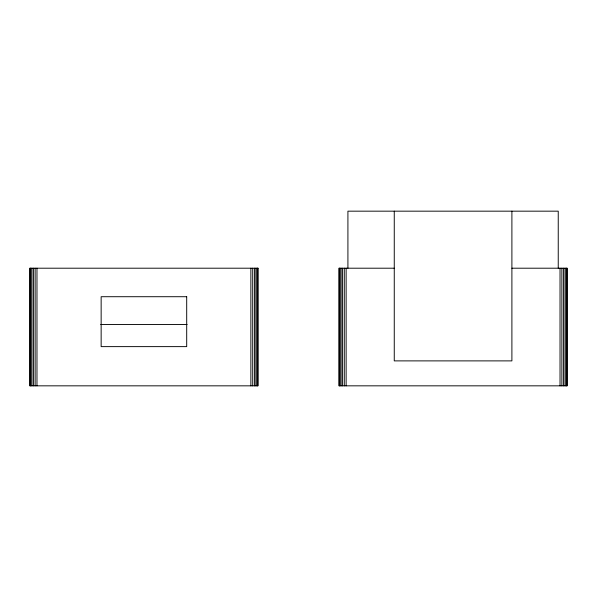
<?xml version="1.0" encoding="UTF-8"?>
<svg xmlns="http://www.w3.org/2000/svg" width="597" height="597" viewBox="0 0 597 597"><rect width="100%" height="100%" fill="white"/><g stroke="black" fill="none" stroke-linecap="round" stroke-linejoin="round"><path stroke-width="0.9" d="M394.259 268.202L339.006 268.202L339.006 385.834L567.15 385.834L567.15 268.202L511.898 268.202M100.692 324.522L187.152 324.522M566.904 268.202L566.904 385.834M566.195 268.202L566.195 385.834M565.061 268.202L565.061 385.834M563.583 268.202L563.583 385.834M561.867 268.202L561.867 385.834M560.023 268.202L560.023 385.834M558.24 268.202L558.24 211.166L347.917 211.166L347.917 268.202M511.898 211.166L511.898 360.887L394.259 360.887L394.259 211.166M346.133 268.202L346.133 385.834M344.29 268.202L344.29 385.834M342.574 268.202L342.574 385.834M341.096 268.202L341.096 385.834M339.962 268.202L339.962 385.834M339.245 268.202L339.245 385.834M257.755 268.202L257.755 385.834M257.038 268.202L257.038 385.834M255.904 268.202L255.904 385.834M254.426 268.202L254.426 385.834M252.71 268.202L252.71 385.834M250.867 268.202L250.867 385.834M36.977 268.202L36.977 385.834M35.133 268.202L35.133 385.834M33.417 268.202L33.417 385.834M31.939 268.202L31.939 385.834M30.805 268.202L30.805 385.834M30.096 268.202L30.096 385.834M257.994 268.202L29.85 268.202L29.85 385.834L257.994 385.834L257.994 268.202M186.697 296.716L101.147 296.716L101.147 346.626L186.697 346.626L186.697 296.716"/></g></svg>
